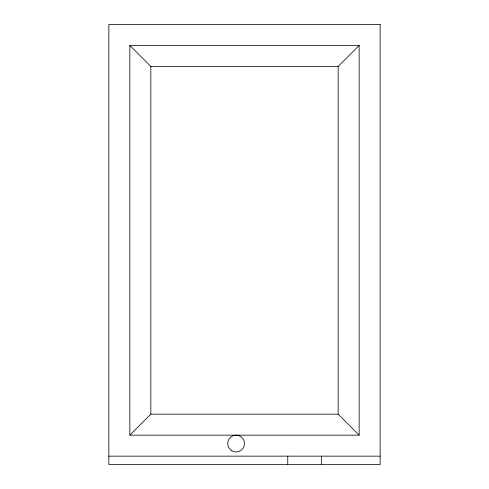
<?xml version="1.0" encoding="UTF-8"?>
<svg xmlns="http://www.w3.org/2000/svg" width="489" height="489" viewBox="0 0 489 489"><rect width="100%" height="100%" fill="white"/><g stroke="black" fill="none" stroke-linecap="round" stroke-linejoin="round"><path stroke-width="0.73" d="M359.146 435.155L338.15 414.159L338.15 66.443L359.146 45.446L129.854 45.446L129.854 435.155L359.146 435.155L359.146 45.446M129.854 435.155L150.85 414.159L150.85 66.443L129.854 45.446M150.85 66.443L338.15 66.443M150.85 414.159L338.15 414.159M108.858 456.151L380.142 456.151M321.352 456.151L321.352 464.55M287.752 456.151L287.752 464.55M380.142 24.45L108.858 24.45L108.858 464.55L380.142 464.55L380.142 24.45M231.902 450.827A8.399 8.399 0 0 0 244.5 443.554A8.399 8.399 0 0 0 231.902 436.28A8.399 8.399 0 0 0 231.902 450.827"/></g></svg>
